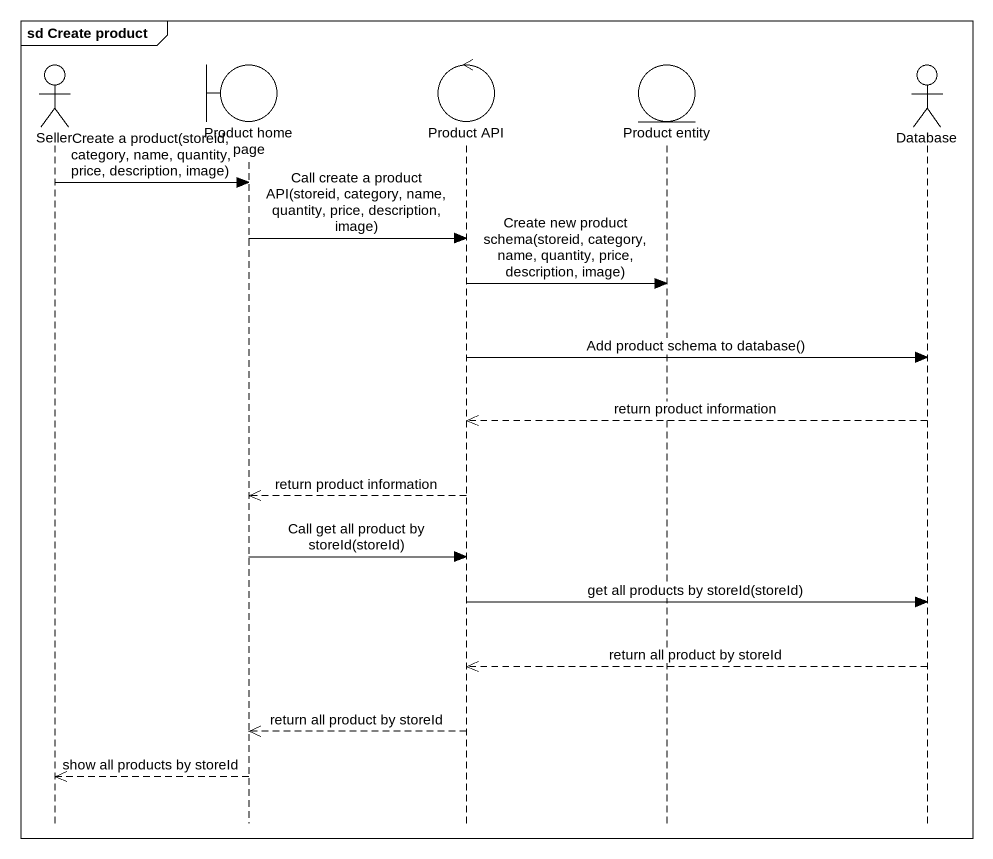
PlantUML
@startuml
mainframe sd Create product
hide footbox
actor Seller
boundary "Product home page" as Product_home_page
control "Product API" as Product_API
entity "Product entity" as Product_entity
actor "Database" as Database_

Seller -> Product_home_page : Create a product(storeid, category, name, quantity, price, description, image)
Product_home_page -> Product_API : Call create a product API(storeid, category, name, quantity, price, description, image)
Product_API -> Product_entity : Create new product schema(storeid, category, name, quantity, price, description, image)
Product_API -> Database_ : Add product schema to database()
Database_ -->> Product_API : return product information
Product_API -->> Product_home_page : return product information
Product_home_page -> Product_API : Call get all product by storeId(storeId)
Product_API -> Database_ : get all products by storeId(storeId)
Database_ -->> Product_API : return all product by storeId
Product_API -->> Product_home_page : return all product by storeId
Product_home_page -->> Seller : show all products by storeId
@enduml
